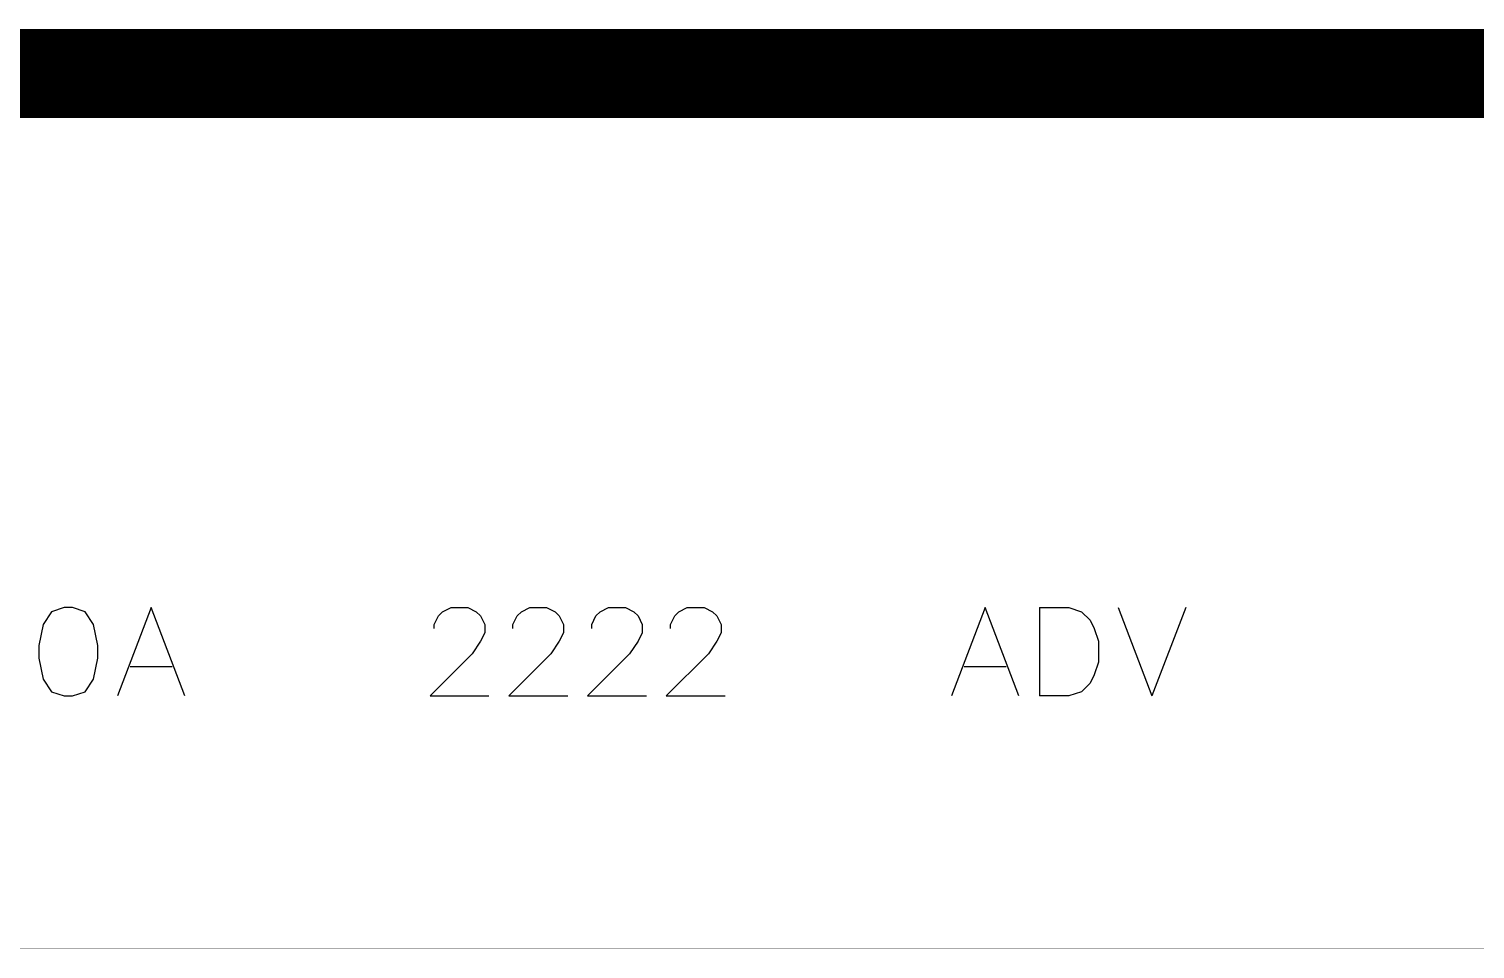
# Model space of a CAD drawing. Header units: millimetres. Extents: x 0 to 1769, y 431 to 1001.
# Drawn here: x 1573.62 to 1599.57, y 431.02 to 447.53 of the extents above; entities that cross this region are included whole.
import ezdxf

# ---------------------------------------------------------------- set-up
doc = ezdxf.new("R2010")
doc.units = ezdxf.units.MM
doc.layers.add('Mechanical3', color=76, linetype='Continuous')
doc.layers.add('TopLayer', color=1, linetype='Continuous')

msp = doc.modelspace()

# ---------------------------------------------------------------- linework, layer by layer
at = {"layer": 'Mechanical3', "const_width": 0.01}
msp.add_lwpolyline([(1282.981, 431.029), (1767.981, 431.029)], dxfattribs=at)
at = {"layer": 'TopLayer'}
for p, q in [((1574.026, 437.077), (1573.875, 436.85)), ((1574.253, 437.153), (1574.026, 437.077)), ((1574.404, 437.153), (1574.253, 437.153)), ((1574.631, 437.077), (1574.404, 437.153)), ((1574.782, 436.85), (1574.631, 437.077)), ((1575.818, 437.153), (1575.213, 435.565)), ((1576.422, 435.565), (1575.818, 437.153)), ((1580.971, 437.001), (1581.046, 437.077)), ((1581.046, 437.077), (1581.197, 437.153)), ((1581.197, 437.153), (1581.5, 437.153)), ((1581.5, 437.153), (1581.651, 437.077)), ((1581.651, 437.077), (1581.727, 437.001)), ((1582.384, 437.001), (1582.46, 437.077)), ((1582.46, 437.077), (1582.611, 437.153)), ((1582.611, 437.153), (1582.913, 437.153)), ((1582.913, 437.153), (1583.064, 437.077)), ((1583.064, 437.077), (1583.14, 437.001)), ((1583.797, 437.001), (1583.873, 437.077)), ((1583.873, 437.077), (1584.024, 437.153)), ((1584.024, 437.153), (1584.326, 437.153)), ((1584.326, 437.153), (1584.478, 437.077)), ((1584.478, 437.077), (1584.553, 437.001)), ((1585.211, 437.001), (1585.286, 437.077)), ((1585.286, 437.077), (1585.437, 437.153)), ((1585.437, 437.153), (1585.74, 437.153)), ((1585.74, 437.153), (1585.891, 437.077)), ((1585.891, 437.077), (1585.967, 437.001)), ((1590.783, 437.153), (1590.179, 435.566)), ((1591.388, 435.566), (1590.783, 437.153)), ((1591.758, 437.153), (1591.758, 435.566)), ((1591.758, 437.153), (1592.287, 437.153)), ((1592.287, 437.153), (1592.514, 437.077)), ((1592.514, 437.077), (1592.665, 436.926)), ((1593.172, 437.153), (1593.776, 435.566)), ((1594.381, 437.153), (1593.776, 435.566)), ((1573.875, 436.85), (1573.8, 436.472)), ((1574.858, 436.472), (1574.782, 436.85)), ((1580.895, 436.85), (1580.971, 437.001)), ((1580.895, 436.775), (1580.895, 436.85)), ((1581.727, 437.001), (1581.802, 436.85)), ((1581.802, 436.85), (1581.802, 436.699)), ((1582.308, 436.85), (1582.384, 437.001)), ((1582.308, 436.775), (1582.308, 436.85)), ((1583.14, 437.001), (1583.215, 436.85)), ((1583.215, 436.85), (1583.215, 436.699)), ((1583.722, 436.85), (1583.797, 437.001)), ((1583.722, 436.775), (1583.722, 436.85)), ((1584.553, 437.001), (1584.629, 436.85)), ((1584.629, 436.85), (1584.629, 436.699)), ((1585.135, 436.85), (1585.211, 437.001)), ((1585.135, 436.775), (1585.135, 436.85)), ((1585.967, 437.001), (1586.042, 436.85)), ((1586.042, 436.85), (1586.042, 436.699)), ((1592.665, 436.926), (1592.741, 436.775)), ((1581.727, 436.548), (1581.575, 436.321)), ((1581.802, 436.699), (1581.727, 436.548)), ((1583.14, 436.548), (1582.989, 436.321)), ((1583.215, 436.699), (1583.14, 436.548)), ((1584.553, 436.548), (1584.402, 436.321)), ((1584.629, 436.699), (1584.553, 436.548)), ((1585.967, 436.548), (1585.815, 436.321)), ((1586.042, 436.699), (1585.967, 436.548)), ((1592.741, 436.775), (1592.817, 436.548)), ((1592.817, 436.548), (1592.817, 436.17)), ((1573.8, 436.472), (1573.8, 436.246)), ((1574.858, 436.246), (1574.858, 436.472)), ((1581.575, 436.321), (1580.82, 435.565)), ((1582.989, 436.321), (1582.233, 435.565)), ((1584.402, 436.321), (1583.646, 435.565)), ((1585.815, 436.321), (1585.06, 435.565)), ((1573.8, 436.246), (1573.875, 435.868)), ((1574.782, 435.868), (1574.858, 436.246)), ((1575.44, 436.094), (1576.195, 436.094)), ((1590.406, 436.095), (1591.161, 436.095)), ((1592.817, 436.17), (1592.741, 435.944)), ((1573.875, 435.868), (1574.026, 435.641)), ((1574.631, 435.641), (1574.782, 435.868)), ((1592.665, 435.793), (1592.514, 435.641)), ((1592.741, 435.944), (1592.665, 435.793)), ((1574.026, 435.641), (1574.253, 435.565)), ((1574.253, 435.565), (1574.404, 435.565)), ((1574.404, 435.565), (1574.631, 435.641)), ((1580.82, 435.565), (1581.878, 435.565)), ((1582.233, 435.565), (1583.291, 435.565)), ((1583.646, 435.565), (1584.704, 435.565)), ((1585.06, 435.565), (1586.118, 435.565)), ((1592.287, 435.566), (1591.758, 435.566)), ((1592.514, 435.641), (1592.287, 435.566))]:
    msp.add_line(p, q, dxfattribs=at)
at = {"layer": 'TopLayer', "const_width": 1.6}
msp.add_lwpolyline([(1558.539, 446.735), (1754.991, 446.735)], dxfattribs=at)

doc.saveas('drawing.dxf')
